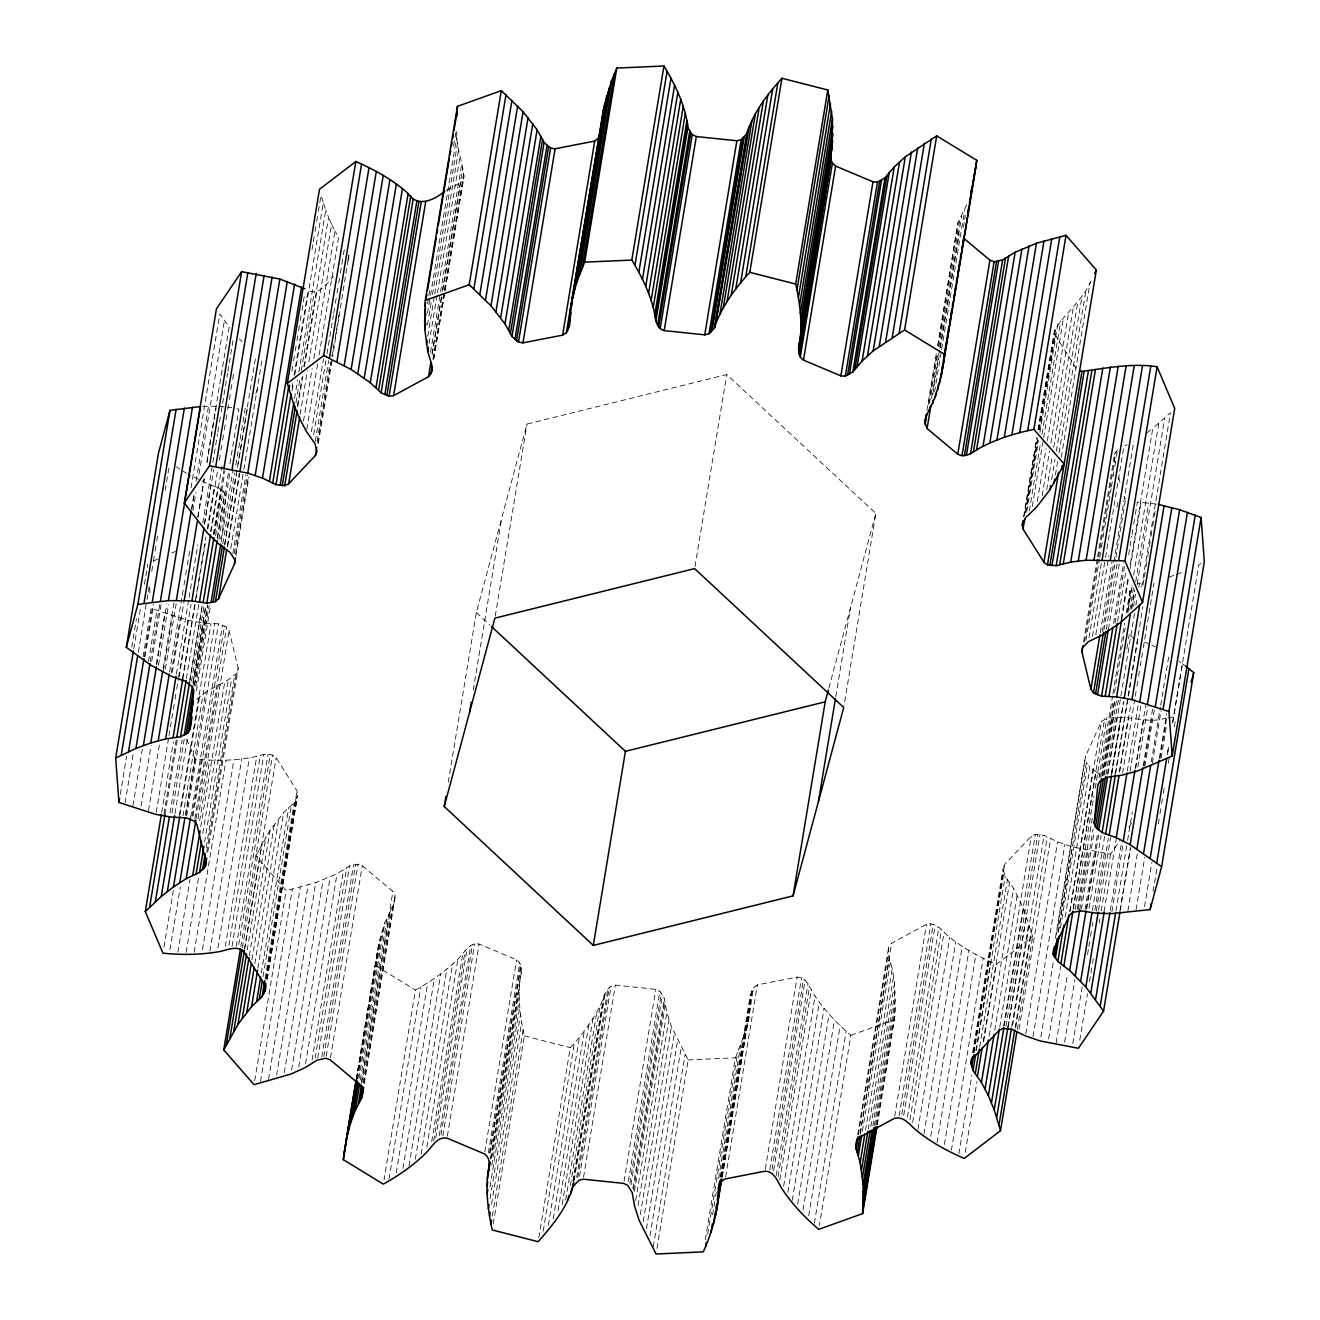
<?xml version="1.0" encoding="UTF-8"?>
<svg xmlns="http://www.w3.org/2000/svg" width="1320" height="1320" viewBox="0 0 1320 1320"><rect width="100%" height="100%" fill="white"/><g stroke="black" fill="none" stroke-linecap="round" stroke-linejoin="round"><path stroke-width="0.75" stroke-dasharray="5 3.75" d="M877.371 1124.657L895.207 1013.611L894.597 983.037L892.27 968.467L888.145 954.772L888.772 946.605L891.577 943.255L926.491 924.314C936.639 921.508 942.695 932.25 949.74 937.332C963.897 948.519 979.852 957.264 996.385 964.392L1032.669 936.589L1023.611 908.605L1013.578 888.376L1005.147 876.496L1003.101 868.477L1004.652 864.484L1031.332 836.203L1035.375 834.306L1044.07 835.329L1057.601 841.846L1072.335 846.895L1110.565 854.205L1119.707 840.708M445.137 290.317L463.881 177.111C463.039 161.997 455.796 147.295 456.786 131.62M1056.561 934.246L1085.518 756.195L1101.491 721.281C1119.145 710.622 1145.298 725.488 1165.791 718.047M493.284 1223.888L524.403 1035.886C520.558 1019.238 518.38 1002.061 519.486 984.951C519.635 976.734 525.014 965.745 516.598 959.822L479.143 944.064C468.963 942.133 464.161 953.271 457.941 959.029C445.434 971.454 430.798 981.502 415.437 990.049L383.971 1180.08M721.858 1176.879L747.285 1023.231C753.373 1011.351 744.612 992.739 757.399 984.852L797.115 977.114C807.526 977.278 810.051 989.257 815.083 996.138C824.951 1010.905 837.424 1023.759 850.872 1035.293L819.406 1225.323M1127.857 612.926L1129.969 590.914L1131.933 587.169L1127.907 611.424M356.697 1078.786L378.675 944.427L384.763 922.812L394.119 903.408L395.026 895.257L392.914 891.478L362.29 865.722L358.017 864.188L349.519 865.953L337.062 873.675L315.76 882.651L286.176 890.62L255.865 855.871L270.072 830.346L283.685 812.559L294.228 802.609L297.726 795.184L297.033 790.944L276.161 757.713C268.554 750.354 258.027 756.888 249.348 757.894C231.429 760.798 213.147 760.864 195.096 759.115L186.268 738.309M1117.462 450.318L1114.674 453.602L1114.03 457.76L1115.449 463.683M143.055 656.914L151.09 608.404L188.067 620.351L203.445 623.023L218.51 623.832L226.595 627.115L229.102 630.679L238.177 668.135L237.517 672.342C226.149 684.206 207.982 687.538 196.416 699.963M131.769 647.179L136.455 618.882M133.765 648.895L140.794 606.441M144.474 584.199L145.481 578.143M145.81 576.114L147.807 563.986M138.386 652.179L146.636 601.573M147.081 599.61L148.088 593.554M148.417 591.525L149.655 583.39M151.767 571.312L153.103 563.227M153.433 561.198L154.77 553.113M155.117 551.1L156.453 543.015M156.783 540.986L158.119 532.9M165.148 490.446L169.174 466.191M120.301 794.392L126.654 755.981M144.26 656.683L152.625 606.144M145.002 656.848L153.697 604.296M125.103 802.824L133.469 752.284M148.533 661.32L156.898 610.78M150.315 661.518L160.033 602.893M151.701 661.237L161.073 604.642M132.957 805.662L142.329 749.067M156.387 664.158L164.752 613.618M156.75 664.653L166.798 604.015M158.499 665.263L168.531 604.626M191.02 487.839L219.797 313.978L229.234 326.882L206.481 464.343M163.168 668.167L174.207 601.458M141.025 806.207L151.074 745.553M163.449 670.758L172.491 616.176M191.416 509.404L193.76 495.247M196.102 481.107L208.494 406.312L216.348 406.346M165.363 668.992L176.401 602.283M191.796 509.289L194.139 495.148M192.951 510.592L195.97 492.393M198.99 474.193L224.416 320.562M169.62 672.012L181.995 597.217M182.325 595.205L183.661 587.119M184.008 585.09L185.344 577.005M185.674 574.992L187.011 566.907M187.357 564.878L189.7 550.72M148.517 810.48L159.555 743.77M171.27 673.018L180.312 618.437M197.785 516.912L204.138 478.5M172.293 672.292L184.008 601.54M197.95 517.539L204.303 479.127M206.976 462.957L216.018 408.375M176.368 674.223L188.743 599.412M189.09 597.399L197.785 544.846M202.785 523.017L212.503 464.392M212.834 462.363L217.52 434.065M217.849 432.053L219.186 423.967M219.516 421.938L220.869 413.853M221.199 411.84L227.551 373.428M227.898 371.399L233.244 339.058M156.271 812.41L168.663 737.599M168.993 735.587L173.019 711.332M173.349 709.302L174.685 701.217M175.015 699.204L176.352 691.102M176.698 689.089L178.365 678.975M178.695 676.962L188.067 620.351M178.992 677.193L191.037 604.428M204.418 523.562L210.787 485.149L189.948 475.249M204.633 524.04L213.675 469.458M182.523 678.43L205.953 536.91M207.289 528.825L214.318 486.37L210.787 485.149M182.787 678.942L195.838 600.105M196.168 598.076L205.21 543.493M207.95 528.841L217.651 470.217M219.318 460.119L220.671 452.034M221.001 450.005L222.337 441.919M222.667 439.906L224.004 431.821M224.35 429.792L225.687 421.707M226.017 419.677L227.353 411.592M227.684 409.579L229.036 401.495M229.366 399.465L230.703 391.38M231.033 389.367L232.37 381.282M232.716 379.252L234.052 371.167M161.7 812.51L173.415 741.741M163.944 813.928L176.335 739.134M186.368 678.48L198.907 603.636M210.556 531.894L217.915 487.427L214.318 486.37M211.2 530.97L221.925 466.29M164.983 814.259L177.358 739.464M213.328 534.352L224.037 469.672M189.865 679.915L202.257 605.121M213.955 534.352L221.331 489.885L217.915 487.427M189.585 682.226L202.306 605.418M214.566 533.676L224.928 471.009M191.499 681.153L203.89 606.358M215.589 535.606L222.964 491.139L221.331 489.885M170.065 812.79L182.127 740.025M192.968 682.539L205.689 605.715M193.132 682.902L205.854 606.094M217.239 537.356L224.598 492.888L222.964 491.139M171.996 813.054L184.371 738.26M193.066 685.69L203.445 623.023M217.536 538.527L228.591 471.817M229.927 463.733L238.953 409.15L235.306 408.342M194.172 685.658L207.57 604.808M194.749 684.964L207.801 606.128M218.873 539.467L229.927 472.758M195.773 686.334L209.154 605.484M174.95 813.631L187.671 736.824M196.449 690.69L210.507 605.781M221.084 542.074L232.798 471.322M222.816 543.724L234.531 472.972M235.867 464.887L245.239 408.292L247.549 407.55L238.177 464.145M179.206 815.793L211.002 623.749M180.048 814.72L199.452 697.471M224.648 544.253L237.039 469.441M237.369 467.428L255.783 356.235M224.779 545.011L236.495 474.26M227.287 546.117L239.333 473.335M182.968 815.941L214.764 623.898M227.667 546.414L239.712 473.632M185.493 814.159L205.573 692.868M163.977 947.116L173.679 888.492M185.724 815.71L195.096 759.115M230.802 548.427L243.507 471.603M243.853 469.59L262.251 358.397M186.714 815.875L218.51 623.832M232.848 553.723L245.899 474.886M190.707 817.212L222.502 625.168M234.333 553.459L247.385 474.622M169.95 949.674L180.328 887.007M192.043 816.255L201.415 759.643M235.669 553.525L248.374 476.718M193 815.958L224.466 625.928M235.884 555.736L248.935 476.899M194.799 819.159L226.595 627.115M196.234 818.07L218.328 684.635M197.967 818.68L229.102 630.679M177.903 952.166L189.964 879.4M199.666 820.776L209.698 760.122M200.788 826.732L224.895 681.186M202.834 833.332L228.277 679.701M186.136 952.364L198.858 875.556M204.583 842.094L231.693 678.348M206.217 847.44L234.663 675.609M206.695 852.043L236.148 674.157M207.735 852.258L238.177 668.135M194.188 952.215L225.984 760.171M291.918 371.019L293.254 362.934M293.584 360.904L294.921 352.82M295.267 350.807L296.604 342.721M296.934 340.692L298.271 332.607M298.6 330.594L299.953 322.509M300.284 320.479L301.62 312.394M301.95 310.382L304.293 296.224M311.998 249.727L313.005 243.655M313.335 241.642L314.671 233.558M315.001 231.528L316.338 223.443M316.685 221.43L318.021 213.345M318.351 211.315L320.694 197.175M292.066 387.651L292.726 383.608M294.063 375.524L308.121 290.614C319.489 295.515 326.815 283.503 333.465 276.309M292.149 390.703L293.486 382.618M294.822 374.534L323.268 202.702L321.585 197.043M202.455 949.74L233.921 759.726M294.525 398.508L297.66 379.896M298.881 372.224L325.776 210.078L323.268 202.702M295.96 402.831L299.97 378.576M301.307 370.491L314.358 291.637M297.462 405.289L302.148 376.992M303.831 366.877L328.597 217.288L325.776 210.078M297.759 406.808L302.775 376.48M304.441 366.382L316.833 291.572M209.929 951.027L241.725 758.983M300.135 414.298L307.395 370.59M308.847 361.746L331.6 224.285L328.597 217.288M303.484 421.063L312.18 368.511M313.863 358.397L334.95 231.049L331.6 224.285M217.899 947.925L249.348 757.894M306.784 429.544L317.823 362.835M319.159 354.75L338.563 237.501L334.95 231.049M225.308 946.391L256.757 756.36M311.421 431.673L323.466 358.891M228.888 945.4L260.353 755.37M313.615 434.643L326.667 355.806M326.997 353.776L333.366 315.364M333.696 313.351L335.033 305.266M335.362 303.237L336.699 295.152M337.046 293.139L338.382 285.054M338.712 283.024L340.048 274.939M340.395 272.926L343.068 256.74M343.398 254.727L344.404 248.655M315.249 441.49L328.63 360.64M232.056 946.291L263.851 754.231M317.13 441.26L330.182 362.423M317.707 443.19L331.749 358.281M331.832 356.416L333.102 350.196M333.168 348.332L334.768 340.082M335.099 338.068L336.105 331.996M336.435 329.983L337.788 321.899M338.118 319.869L339.454 311.784M348.15 259.231L348.826 255.189L332.689 356.532M318.301 443.454L332.359 358.545M236.23 946.407L268.026 754.363M238.755 944.559L270.221 754.529M240.817 946.836L272.53 755.057M242.401 947.529L258.472 850.493M244.365 949.756L276.161 757.713M244.695 948.668L262.102 843.546M247.22 949.987L265.963 836.781M249.315 955.68L270.072 830.346M251.955 959.591L274.378 824.142M254.809 963.732L278.899 818.185M257.911 968.203L283.685 812.559M261.31 973.071L288.766 807.312M263.01 976.717L291.456 804.886M265.122 978.483L294.228 802.609M265.914 978.945L297.033 790.944M266.392 979.093L296.175 799.178M266.97 979.242L297.082 797.313M267.267 979.143L297.726 795.184M254.727 1080.651L286.176 890.62M260.518 1081.327L292.314 889.284M268.521 1079.364L300.316 887.32M276.639 1075.157L308.104 885.126M284.311 1072.665L315.76 882.651M291.621 1069.959L323.087 879.945M298.749 1066.972L330.198 876.942M427.515 303.683L428.521 297.611M428.852 295.597L430.188 287.496M453.618 145.992L455.961 131.851M427.498 313.335L430.171 297.165M430.518 295.152L456.951 135.448M427.465 324.852L431.145 302.61M432.481 294.525L457.594 142.906M305.596 1063.705L337.062 873.675M427.746 336.253L434.428 295.812M434.775 293.799L458.535 150.265M429.082 343.398L437.118 294.871M437.448 292.858L459.871 157.41M312.064 1060.092L343.53 870.061M430.534 352.407L440.236 293.783M440.566 291.769L461.654 164.406M315.134 1058.079L346.582 868.048M431.986 353.793L442.035 293.139M442.365 291.126L462.776 167.805M432.185 354.469L441.556 297.858M442.893 289.773L460.63 182.638L463.881 177.111M432.927 359.188L443.965 292.479M444.295 290.45L464.046 171.188M317.74 1057.996L349.519 865.953M433.57 359.238L444.592 292.363M444.939 290.515L464.013 175.114M433.752 359.057L444.807 292.347M321.75 1056.924L353.546 864.88M323.846 1056.445L355.641 864.402M326.221 1056.231L358.017 864.188M330.495 1057.765L362.29 865.722M356.317 1078.984L377.256 951.951M356.251 1079.875L378.675 944.427M356.977 1078.506L380.407 937.002M357.654 1079.364L382.421 929.758M358.99 1078.457L384.763 922.812M360.36 1079.743L387.469 915.997M361.449 1081.509L392.914 891.478M361.713 1083.39L390.505 909.546M363.115 1082.301L392.221 906.428M363.891 1083.258L395.026 895.257M364.287 1083.539L395.076 897.567M448.239 782.265L476.355 612.463L527.01 424.066L726.759 374.55L875.853 513.431L844.058 705.474M389.02 1179.041L420.816 986.98M473.236 690.096L501.683 518.265M396.248 1172.803L427.713 982.789M402.93 1168.431L434.395 978.4M495.231 616.11L527.01 424.066M409.002 1165.857L440.781 973.814M415.354 1159.092L446.82 969.061M421.096 1154.142L452.562 964.128M426.822 1147.03L457.941 959.029M431.722 1141.668L462.841 953.667M433.686 1140.926L465.151 950.895M435.765 1138.022L467.214 947.991M439.197 1135.843L470.662 945.829M440.979 1134.787L472.444 944.757M442.86 1135.909L474.656 943.866M447.348 1136.107L479.143 944.064M484.819 1151.865L516.598 959.822M488.334 1152.888L519.799 962.857M489.505 1153.053L520.624 965.052M490.198 1152.97L520.987 966.982M490.495 1158.96L521.631 970.959M490.71 1158.811L519.486 984.951M491.733 1157.937L519.172 992.178M491.848 1165.345L519.288 999.57M489.934 1186.977L519.717 1007.061M490.083 1198.593L520.542 1014.634M491.552 1204.236L521.664 1022.291M492.31 1216.066L523.099 1030.095M538.808 1237.665L570.273 1047.634C581.971 1034.995 592.515 1021.102 600.171 1005.625C604.131 998.316 605.038 986.189 615.334 985.116L655.826 989.323L659.851 991.303L664.307 998.481L666.847 1012.539L671.418 1026.597L688.182 1059.927L656.733 1249.957M543.196 1231.214L574.315 1043.212M548.361 1225.109L579.48 1037.107M553.195 1218.97L584.331 1030.969M558.063 1210.753L588.852 1024.765M562.205 1204.434L592.993 1018.462M565.686 1200.078L596.821 1012.06M570.389 1185.541L600.171 1005.625M572.979 1181.004L603.091 999.058M573.474 1181.73L604.263 995.742M574.167 1180.393L605.303 992.393M576.724 1177.226L607.843 989.224M577.747 1177.753L609.196 987.739M579.562 1176.252L611.028 986.238M583.539 1177.159L615.334 985.116M694.98 566.593L726.759 374.55M624.046 1181.367L655.826 989.323M628.386 1181.334L659.851 991.303M629.871 1183.166L661.32 993.151M630.943 1184.98L662.409 994.95M632.841 1188.511L664.307 998.481M633.517 1190.013L664.653 1002.012M634.409 1191.498L665.197 1005.51M635.712 1200.54L666.847 1012.539M638.105 1205.523L668.893 1019.551M640.283 1214.614L671.418 1026.597M643.219 1221.643L674.338 1033.642M646.47 1228.705L677.606 1040.705M650.034 1235.718L681.153 1047.717M653.251 1246.724L685.047 1054.68M705.292 1239.744L735.421 1057.799L743.16 1037.817L747.285 1023.231M707.635 1234.299L737.764 1052.37M712.569 1214.862L715.242 1198.692M715.572 1196.662L716.248 1192.62M718.591 1178.463L740.668 1045.044M720.077 1177.291L750.354 994.669M720.902 1176.928L751.69 990.957M721.331 1177.126L752.466 989.125M722.089 1176.631L749.875 1008.843M722.271 1177.176L753.736 987.162M725.62 1176.912L757.399 984.852M835.791 696.581L850.525 607.629M765.319 1169.157L797.115 977.114M769.758 1169.85L801.537 977.806M772.101 1169.173L803.566 979.143M773.619 1170.576L805.084 980.562M776.259 1175.46L808.054 983.416M778.09 1176.681L809.556 986.65M779.807 1179.915L811.272 989.884M783.635 1186.168L815.083 996.138M787.891 1192.274L819.357 1002.259M792.247 1200.325L824.043 1008.282M926.904 410.454L936.293 353.71M937.612 345.774L958.023 222.453L966.702 204.814M928.405 404.481L936.771 353.941M938.107 345.856L958.023 222.453M929.445 403.474L937.48 354.948M938.817 346.863L959.904 219.516M797.659 1204.186L829.125 1014.156M931.507 398.326L939.543 349.816M939.873 347.787L961.62 216.398M932.778 394.152L939.13 355.74M940.467 347.655L959.211 234.448L957.181 230.637M934.609 391.825L941.308 351.4M941.639 349.371L964.739 209.88M963.352 227.386L964.359 221.314M964.689 219.301L965.365 215.259M803.022 1209.995L834.487 1019.98M808.698 1215.654L840.163 1025.623M814.357 1223.211L846.136 1031.151M857.736 1134.804L888.772 946.605M858.363 1134.688L888.145 954.772M860.128 1133.286L891.577 943.255M860.31 1133.946L889.432 958.072M862.372 1131.273L890.489 961.471M865.507 1130.184L892.27 968.467M868.23 1129.309L893.656 975.678M870.837 1126.57L894.597 983.037M872.817 1125.943L895.24 990.511M874.434 1125.432L895.521 998.068M875.721 1125.085L895.471 1005.807M876.793 1124.805L895.207 1013.611M894.696 1116.357L926.491 924.314M899.134 1115.779L930.93 923.736M901.807 1114.426L933.256 924.396M903.738 1115.301L935.187 925.27M907.434 1117.198L938.899 927.168M909.975 1119.888L941.441 929.857M912.615 1122.462L944.064 932.432M917.961 1129.375L949.74 937.332M1023.611 516.731L1036.662 437.893M1037.998 429.808L1054.399 330.742C1064.993 312.675 1084.066 299.475 1091.888 278.866M1023.99 516.582L1037.042 437.745M1038.395 429.66L1055.126 328.581M1025.227 512.754L1037.602 437.959M1038.939 429.874L1056.016 326.783M1025.722 512.837L1037.767 440.071M1039.45 429.957L1055.175 334.95L1054.399 330.742M1026.828 511.335L1038.543 440.583M1039.88 432.498L1057.964 323.334M923.983 1133.962L955.779 941.919M1029.303 511.021L1040.671 442.299M1042.024 434.214L1060.752 321.007M1032.256 506.566L1043.311 439.857M1043.641 437.827L1063.375 318.565M930.749 1136.322L962.214 946.291M1037.339 501.319L1046.034 448.767M1047.37 440.682L1068.457 313.318M1042.157 495.759L1049.515 451.291M1050.868 443.207L1073.275 307.758M937.101 1142.526L968.897 950.482M1046.678 489.803L1052.37 455.433M1053.707 447.348L1077.813 301.801M1051.66 479.556L1055.01 459.343M1056.347 451.258L1082.12 295.597M944.427 1144.522L975.893 954.508M1055.389 475.068L1057.732 460.911M1059.069 452.826L1086.178 289.08M1061.33 457.132L1090.039 282.332M951.374 1150.314L983.169 958.27M972.642 1052.436L1003.101 868.477M973.203 1052.634L1003.316 870.689M973.516 1052.486L1004.652 864.484M974.094 1052.584L1003.876 872.668M958.832 1153.878L971.883 1075.041M975.893 1050.786L990.627 961.834M976.371 1050.357L1005.147 876.496M979.671 1047.09L1007.457 879.318M983.153 1041.909L1009.602 882.205M965.266 1152.393L976.981 1081.641M983.664 1041.216L996.385 964.392M989.142 1035.952L1013.578 888.376M994.768 1030.326L1017.192 894.894M999.784 1026.993L1031.332 836.203M1003.579 1026.349L1035.375 834.306M1004.207 1025.854L1023.611 908.605M1005.972 1026.333L1037.767 834.289M1007.952 1027.043L1026.349 915.849M1008.133 1026.63L1039.929 834.587M1011.78 1026.316L1028.857 923.224M1012.605 1025.359L1044.07 835.329M1015.096 1027.834L1031.168 930.798M1015.789 1027.191L1047.238 837.16M1017.274 1029.583L1032.669 936.589M1019.139 1028.874L1050.588 838.843M1083.572 641.718L1097.266 558.723M1097.63 556.809L1114.674 453.602M1084.528 641.751L1098.256 558.855M1098.586 556.842L1115.994 451.72M1085.997 640.332L1099.378 559.482M1099.725 557.452L1101.061 549.367M1101.391 547.355L1102.728 539.269M1103.074 537.24L1104.411 529.155M1104.741 527.142L1111.093 488.73M1111.44 486.701L1112.776 478.615M1113.106 476.603L1114.443 468.517M1114.773 466.488L1116.126 458.403M1116.456 456.373L1117.116 452.331M1089.033 637.626L1101.424 562.832M1025.805 1033.89L1057.601 841.846M1092.465 636.273L1105.17 559.465M1105.516 557.436L1123.914 446.259L1127.247 444.691M1095.798 634.722L1108.849 555.885M1116.885 507.358L1117.891 501.303M1033.032 1036.563L1064.827 844.519M1100.27 632.726L1111.984 561.973M1102.365 631.257L1133.83 441.227M1103.866 630.184L1115.582 559.416M1115.911 557.403L1125.284 500.791M1106.243 629.376L1117.281 562.666M1055.406 938.124L1085.518 756.195M1040.87 1036.909L1053.261 962.115M1058.277 931.804L1072.335 846.895M1058.227 932.316L1086.343 762.498L1085.337 760.403M1108.437 629.392L1119.476 562.683M1060.405 927.943L1087.515 764.197L1086.343 762.498M1065.19 917.086L1089.957 767.497L1087.515 764.197M1113.601 623.403L1123.633 562.765M1115.086 623.089L1124.458 566.478M1048.608 1038.955L1060.653 966.191M1069.695 911.608L1093.009 769.477L1089.957 767.497M1117.628 621.308L1125.647 572.797M1128.666 554.598L1131.686 536.415M1132.015 534.385L1133.352 526.301M1133.682 524.271L1135.018 516.186M1135.365 514.173L1137.361 502.045L1156.386 504.058M1070.041 911.311L1101.491 721.281M1073.209 908.374L1104.659 718.344M1121.291 618.453L1128.32 575.998M1130.332 563.871L1152.756 428.422L1170.477 412.764L1141.024 590.65M1073.259 909.183L1096.013 771.705L1093.009 769.477M1121.719 619.427L1128.748 576.972M1130.085 568.887L1141.14 502.178M1075.107 909.628L1093.851 796.422M1095.188 788.337L1096.194 782.281M1096.524 780.252L1106.902 717.585M1077.219 909.348L1092.284 818.384M1098.982 777.942L1112.562 696.036M1112.892 694.023L1124.607 623.271M1126.29 613.156L1129.969 590.914M1056.149 1042.751L1067.534 974.011M1078.242 909.332L1087.944 850.707M1127.643 611.49L1131.999 585.206M1133.666 575.091L1158.762 423.489M1100.467 777.199L1113.189 700.375M1114.525 692.29L1125.234 627.594M1079.727 909.859L1093.109 828.993M1101.903 776.506L1114.624 699.683M1102.398 775.846L1115.103 699.022M1129.837 610.071L1133.517 587.845M1081.377 908.82L1094.099 831.996M1103.454 775.401L1113.172 716.777M1131.355 607.992L1134.375 589.792M1135.711 581.707L1148.763 502.87M1104.279 774.873L1116.572 699.715M1131.735 609.097L1134.738 590.898M1133.534 606.26L1135.53 594.132M1137.213 584.017L1164.652 418.258M1106.094 774.23L1118.469 699.435M1126.834 648.895L1128.188 640.81M1128.517 638.781L1129.178 634.738M1085.024 909.628L1097.745 832.804M1107.447 774.18L1116.819 717.585M1108.107 773.52L1134.507 613.47M1135.843 605.385L1136.85 599.313M1138.863 587.185L1139.523 583.143L1143.202 582.879M1086.327 908.968L1098.702 834.174M1064.58 1042.222L1074.942 979.555M1086.657 908.803L1096.029 852.208M1089.066 908.243L1101.111 835.461M1111.143 774.823L1120.515 718.212M1111.737 772.893L1123.452 702.141M1143.005 584.909L1143.995 578.853M1144.341 576.823L1145.678 568.738M1146.007 566.726L1147.344 558.64M1147.69 556.611L1149.027 548.526M1149.357 546.513L1150.693 538.428M1151.024 536.398L1152.36 528.313M1152.707 526.284L1154.043 518.199M1154.373 516.186L1155.709 508.101M1111.786 773.949L1123.848 701.167M1092.366 910.437L1104.757 835.642M1115.12 774.477L1127.841 697.653M1128.171 695.64L1142.905 606.688M1115.714 772.976L1128.105 698.181M1128.435 696.152L1137.807 639.557L1141.354 640.728M1072.78 1043.509L1082.152 986.898M1087.515 954.558L1088.522 948.486M1088.851 946.473L1090.188 938.388M1090.518 936.358L1091.871 928.274M1092.201 926.26L1092.861 922.218M1094.874 910.074L1104.246 853.479M1096.309 911.13L1108.354 838.348M1119.393 771.639L1128.105 719.07M1119.607 772.117L1130.993 703.395M1098.553 910.14L1110.599 837.375M1122.561 773.074L1134.952 698.28M1135.282 696.267L1136.619 688.182M1136.949 686.153L1138.285 678.067M1138.632 676.054L1139.968 667.953M1140.299 665.94L1141.305 659.868M1141.635 657.855L1142.972 649.77M1143.318 647.74L1153.02 589.116M1153.35 587.103L1154.026 583.06M1079.776 1040.193L1087.482 993.696M1089.478 981.568L1092.168 965.399M1092.498 963.369L1093.834 955.284M1099.197 922.944L1099.857 918.901M1101.193 910.816L1110.565 854.205M1104.064 911.592L1116.208 839.421M1127.313 770.962L1138.351 704.253M1130.035 771.309L1141.074 704.599M1110.301 910.486L1121.356 843.777M1135.299 768.207L1145.678 705.54M1111.918 911.625L1123.303 842.903M1135.678 768.108L1143.714 719.582M1137.823 767.068L1147.872 706.431M1115.928 910.998L1127.296 842.275M1127.643 840.246L1132.329 811.948M1143.186 765.88L1152.888 707.256M1119.871 911.377L1130.25 848.71M1143.961 765.831L1151.667 719.334M1120.301 910.057L1130.679 847.391M1144.918 766.491L1154.291 709.88M1151.32 761.821L1160.346 707.239M1160.693 705.21L1169.058 654.67M1127.907 910.767L1137.609 852.143M1152.343 763.191L1160.989 710.985M1159.356 758.109L1166.715 713.641M1159.999 758.34L1166.698 717.898M1136.025 909.859L1144.737 857.307M1161.138 758.257L1166.814 723.888M1167.309 754.71L1168.645 746.625L1167.342 754.809M1172.671 722.37L1182.373 663.745L1179.057 661.403M1172.688 722.469L1198.791 564.779L1201.546 563.36M1144.572 906.642L1151.931 862.174M1158.284 823.762L1159.636 815.678M1159.966 813.648L1161.303 805.563M1161.633 803.55L1162.969 795.465M1163.316 793.435L1164.652 785.351M1168.332 763.108L1169.339 757.053M1174.354 726.726L1175.361 720.654M1153.102 891.412L1157.128 867.157M828.877 688.083L875.853 513.431M348.067 260.089L349.09 257.466M255.75 393.608L259.116 386.265M220.192 538.758L222.222 535.029L225.868 496.963L224.598 492.888M1128.847 827.194L1132.279 822.129M1146.552 433.059L1152.756 428.422M446.655 190.212L460.63 182.638M153.334 561.148L160.66 557.617M1136.998 584.281L1139.523 583.143M1176.714 574.431L1182.241 572.236M171.781 552.915L175.494 551.446M850.872 1035.293L894.762 1019.535M1169.289 577.038L1174.849 575.091M1167.82 717.816L1176.021 716.611M688.182 1059.927L735.421 1057.799M202.537 406.494L208.494 406.312M220.192 406.576L224.037 406.791M227.832 407.22L231.627 407.665M524.403 1035.886L570.273 1047.634M1144.885 642.163L1148.4 643.599M1151.898 645.265L1155.38 646.915M183.15 471.207L186.549 473.236M375.424 965.58L415.437 990.049M176.451 466.834L179.8 469.029M1130.861 636.058L1134.21 638.5M1182.373 663.745L1185.64 666.237M1096.013 771.705L1101.804 776.44M476.355 612.463L489.901 625.086M239.398 338.827L242.088 341.583M1123.897 496.435L1125.613 498.779M1055.175 334.95L1076.047 368.181M1118.766 477.493L1120.185 483.417M149.606 588.208L150.2 596.293"/><path stroke-width="1.5" d="M573.837 1182.407C569.118 1205.44 553.294 1224.481 538.147 1241.707L492.278 1229.959C488.433 1213.294 486.255 1196.134 487.361 1179.024C487.492 1170.807 492.888 1159.818 484.473 1153.895L447.018 1138.137C436.837 1136.19 432.019 1147.327 425.815 1153.086C413.308 1165.51 398.673 1175.575 383.311 1184.122L343.299 1159.653L346.549 1138.5L350.295 1123.832L355.344 1110.07L361.993 1097.481L362.901 1089.33L360.789 1085.551L330.165 1059.795L325.891 1058.244L317.394 1060.009L304.936 1067.748L290.945 1074.018L254.05 1084.693L223.74 1049.928L237.946 1024.419L251.559 1006.615L262.102 996.682L265.601 989.257L264.908 985.017L244.035 951.769C236.428 944.427 225.901 950.961 217.222 951.967C199.303 954.871 181.021 954.938 162.97 953.189L145.299 911.559L161.238 896.511L173.448 886.941L186.186 878.707L199.567 872.421L205.392 866.415L206.052 862.191L196.977 824.736L194.469 821.172L186.384 817.905L171.319 817.096L155.941 814.423L118.948 802.477L115.681 758.059L135.927 748.44L150.777 742.978L165.66 738.903L180.543 736.808L188.067 732.831L190.096 729.102L193.743 691.02L192.472 686.944L185.79 681.499L171.617 676.335L151.024 665.28L126.307 647.328L137.857 604.411L168.415 600.616L191.911 600.864L206.827 603.223L215.424 601.606L218.575 598.669L234.547 563.821L234.663 559.597L230.125 552.469L218.212 543.51L207.273 532.884L184.305 502.936L209.517 465.745L247.731 473.121L262.482 478.104L275.995 484.688L284.707 485.644L288.667 483.796L315.43 455.466L316.965 451.539L314.902 443.52L306.438 431.574L299.475 418.341L293.65 404.151L287.347 383.361L323.697 355.558L351.12 369.451L370.31 382.685L381.117 392.766L389.07 396.264L393.591 395.637L428.505 376.695L431.228 373.395L431.92 365.244L427.746 351.483L424.826 329.505L425.304 300.415L457.446 106.343L501.319 90.651L523.083 111.738L537.108 129.805L544.087 142.461L550.605 148.071L555.093 148.78L594.726 141.075L599.676 136.818M573.177 1186.449L578.903 1180.294L583.209 1179.189L623.7 1183.397L627.726 1185.376L632.181 1192.554L634.706 1206.612L639.276 1220.67L656.057 1254L703.279 1251.871C710.242 1236.295 715.506 1219.861 717.75 1202.916C719.103 1194.864 715.819 1183.034 725.274 1178.925L764.989 1171.186C775.401 1171.351 777.926 1183.33 782.958 1190.211C792.825 1204.978 805.299 1217.832 818.746 1229.366L862.636 1213.608L863.115 1184.568L860.145 1162.524L856.02 1148.829L856.647 1140.678L859.452 1137.328L894.366 1118.386C904.514 1115.582 910.569 1126.323 917.614 1131.389C931.772 1142.592 947.727 1151.337 964.26 1158.465L1000.527 1130.646L1016.928 1031.597M456.835 116.16L457.446 106.343M1000.527 1130.646L994.224 1109.922L988.399 1095.716L981.453 1082.433L973.022 1070.57L970.976 1062.551L972.526 1058.557L999.207 1030.26L1003.249 1028.379L1011.945 1029.402L1025.475 1035.919L1040.209 1040.952L1078.44 1048.278L1103.57 1011.136L1085.832 986.964L1069.678 970.497L1057.832 961.554L1053.211 954.476L1053.393 950.251L1069.365 915.354L1072.533 912.417L1081.047 910.849L1095.979 913.143L1111.589 913.654L1150.099 909.612L1161.633 866.695L1193.758 672.622L1185.64 666.237M972.163 187.027L976.784 160.314L936.689 135.877L904.563 329.95L873.197 350.873L862.125 360.987L852.852 371.959L845.345 376.134L840.873 375.87L803.467 360.129C794.986 354.238 800.365 343.283 800.58 335.065C801.735 317.938 799.507 300.745 795.679 284.064L827.805 90.007L781.935 78.259C767.233 94.429 753.472 112.448 746.823 133.551L714.697 327.608L709.054 333.729L704.748 334.834L664.191 330.611C654.324 327.558 655.743 315.414 653.218 307.477C648.681 290.647 640.86 274.906 631.818 260.073L663.943 66L616.786 68.079L611.523 80.834L603.388 109.873L566.346 332.805L562.601 335.148L522.967 342.837L518.48 342.127L511.962 336.534L504.983 323.878L490.957 305.795L469.194 284.724L501.319 90.651M799.161 345.625L831.946 148.104L832.474 118.833L827.805 90.007M616.786 68.079L584.661 262.152L576.84 282.183L572.731 296.703L570.207 311.108L569.663 325.264L566.346 332.805M601.706 124.195L603.388 109.873M1161.633 866.695L1130.134 844.717L1116.274 837.672L1102.084 832.573L1095.484 827.079L1094.197 823.004L1097.844 784.987L1099.807 781.242L1107.397 777.216L1122.231 775.104L1137.164 771.111L1172.193 756.013L1204.318 561.94L1201.118 517.49L1179.634 509.751L1158.316 504.438M1172.193 756.013L1168.992 711.546L1131.999 699.666L1116.638 696.927L1101.556 696.184L1093.488 692.851L1090.897 689.32L1081.905 651.832L1082.549 647.674L1088.373 641.668L1101.688 635.299L1120.63 622.495L1142.575 602.448L1124.97 560.851L1086.096 560.224L1070.718 562.122L1056.165 565.702L1047.469 564.943L1043.922 562.254L1023.049 529.006L1022.274 524.815L1025.838 517.407L1036.332 507.391L1049.994 489.67L1064.2 464.095L1033.873 429.396C1016.334 432.943 999.009 438.207 983.004 446.341C975.133 449.823 967.048 459.162 957.792 454.228L927.085 428.521L924.924 422.433L925.897 416.526L935.236 397.188L941.325 375.573L976.074 166.221M942.81 368.016L944.641 354.37L904.563 329.95M126.307 647.328L158.45 453.255L169.983 410.355L200.541 406.56L168.415 600.616M137.857 604.411L169.983 410.355M115.681 758.059L133.419 650.909M143.995 603.322L176.121 409.249M121.209 755.221L137.61 656.155M118.948 802.477L119.625 798.435M152.245 602.135L184.387 408.061M128.535 751.69L143.929 658.696M135.927 748.44L149.985 663.531M160.38 601.227L192.505 407.171M143.368 745.519L156.42 666.683M184.305 502.936L216.43 308.863L241.642 271.673L279.856 279.064L304.887 288.766M150.777 742.978L162.492 672.21M176.368 600.369L191.087 511.417M158.235 740.751L169.273 674.041M184.222 600.418L197.274 521.582M209.517 465.745L241.642 271.673M165.66 738.903L176.038 676.236M191.911 600.864L203.956 528.082M215.754 466.521L247.879 272.448M173.085 737.566L182.787 678.942M145.299 911.559L161.37 814.522M176.814 737.071L186.186 680.46M199.501 601.722L210.54 535.012M149.589 907.252L164.983 814.259M224.053 467.758L256.179 273.685M180.543 736.808L189.585 682.226M203.181 602.415L213.889 537.718M155.347 901.741L169.405 816.832M184.272 735.091L192.307 686.582M206.827 603.223L217.206 540.557M186.153 734.184L193.512 689.716M188.067 732.831L193.429 700.491M161.238 896.511L174.619 815.661M232.056 469.293L264.182 275.236M190.096 729.102L192.109 716.974M211.051 602.712L220.753 544.087M213.114 602.349L222.486 545.754M167.326 891.528L179.718 816.733M215.424 601.606L224.45 547.024M218.575 598.669L226.611 550.159M239.992 471.075L272.118 277.018M173.448 886.941L184.833 818.218M179.767 882.651L190.476 817.971M247.731 473.121L279.856 279.064M234.547 563.821L235.554 557.766M186.186 878.707L195.904 820.083M255.172 475.481L287.298 281.408M192.753 875.243L200.129 830.775M196.152 873.757L201.498 841.417M262.482 478.104L294.608 284.048M199.567 872.421L203.923 846.136M202.537 869.682L205.227 853.512M204.023 868.214L205.689 858.115M205.392 866.415L206.712 858.149M269.412 481.156L301.537 287.084M287.347 383.361L319.489 189.288L355.822 161.502C374.566 169.752 392.849 179.718 408.127 193.512C417.417 207.982 434.231 200.079 444.922 191.152M272.762 482.839L288.816 385.803M288.899 389.218L289.575 385.176M275.995 484.688L291.06 393.723M280.137 485.43L293.865 402.55M282.233 485.71L295.284 406.873M284.707 485.644L297.082 410.85M288.667 483.796L299.706 417.087M323.697 355.558L355.822 161.502M329.455 358.116L361.581 164.06M315.43 455.466L316.767 447.381M336.897 361.746L369.022 167.673M223.74 1049.928L240.471 948.849M226.347 1044.565L242.071 949.558M229.977 1037.619L244.365 950.697M233.838 1030.854L246.543 954.03M344.173 365.508L376.299 171.451M237.946 1024.419L248.985 957.709M242.253 1018.215L251.295 963.633M351.12 369.451L383.262 175.395M246.774 1012.258L254.149 967.774M251.559 1006.615L257.582 970.233M357.802 373.642L389.945 179.569M256.625 1001.385L260.65 977.114M259.314 998.959L262.334 980.76M364.237 378.015L396.363 183.958M262.102 996.682L264.775 980.512M264.049 993.234L265.716 983.136M264.957 991.37L265.963 985.314M370.31 382.685L402.451 188.628M376.002 387.585L408.127 193.512M378.642 390.093L410.767 196.036M381.117 392.766L413.242 198.693M384.813 394.663L416.955 200.59M386.826 395.554L418.951 201.498M389.07 396.264L421.212 202.191M393.591 395.637L425.716 201.581M424.875 306.339L425.535 302.296M426.212 298.254L426.888 294.212M427.548 290.169L436.26 237.6M436.92 233.558L437.596 229.515M438.257 225.472L449.311 158.763M449.971 154.72L450.648 150.678M451.308 146.636L451.984 142.593M452.644 138.55L453.321 134.508M453.997 130.465L457.001 112.266M424.545 314.127L425.552 308.072M424.495 321.865L425.832 313.78M424.826 329.505L425.832 323.45M426.409 344.338L427.069 340.296M427.746 351.483L428.406 347.44M428.505 376.695L430.848 362.554M431.228 373.395L432.217 367.323M431.755 371.184L432.415 367.141M473.88 288.783L506.005 94.71M479.837 294.376L511.962 100.303M343.926 1153.779L355.987 1080.997M346.549 1138.5L356.251 1079.875M485.512 300.019L517.654 105.963M343.299 1159.653L356.35 1080.799M348.265 1131.058L356.647 1080.519M350.295 1123.832L357.308 1081.377M352.638 1116.868L358.33 1082.499M355.344 1110.07L359.7 1083.786M358.38 1103.602L361.383 1085.419M490.957 305.795L523.083 111.738M360.096 1100.484L362.439 1086.343M361.993 1097.481L363.66 1087.366M495.957 311.718L528.082 117.645M500.643 317.74L532.785 123.684M504.983 323.878L537.108 129.805M508.794 330.132L540.919 136.059M510.46 333.284L542.586 139.21M511.962 336.534L544.087 142.461M514.915 339.438L547.041 145.381M516.499 340.873L548.625 146.8M518.48 342.127L550.605 148.071M444.23 806.52L494.885 618.139L694.634 568.623L843.727 707.504L793.056 895.884L593.307 945.4L444.23 806.52L445.896 796.422M522.967 342.837L555.093 148.78M469.557 712.321L471.223 702.223M562.601 335.148L594.726 141.075M570.207 311.108L604.857 102.63M567.534 330.875L570.916 310.167M571.56 306.62L572.253 302.082M572.896 298.534L583.968 231.33M584.644 227.287L585.304 223.245M585.981 219.202L586.641 215.16M587.317 211.118L587.977 207.075M588.621 203.527L589.331 198.99M589.957 195.442L590.667 190.905M591.31 187.357L592.004 182.82M592.647 179.273L593.34 174.718M593.983 171.188L594.677 166.633M595.32 163.102L596.013 158.548M596.656 155.001L597.349 150.463M597.993 146.916L598.702 142.379M599.362 138.336L601.375 126.208M574.612 289.443L606.738 95.37M568.326 328.993L570.999 312.807M576.84 282.183L608.965 88.126M579.397 274.906L611.523 80.834M582.236 267.63L614.378 73.557M634.953 265.32L667.078 71.247L663.943 66M488.119 1171.912L489.786 1161.798M487.361 1179.024L490.034 1162.854M487.047 1186.251L487.723 1182.208M638.847 272.283L670.972 78.226L667.078 71.247M487.162 1193.643L487.839 1189.601M488.416 1208.707L489.077 1204.665M642.461 279.312L674.586 85.239L670.972 78.226M489.538 1216.363L490.215 1212.321M645.744 286.308L677.869 92.251L674.586 85.239M490.974 1224.151L491.651 1220.109M648.598 293.337L680.74 99.264L677.869 92.251M651.123 300.399L683.248 106.326L680.74 99.264M653.218 307.477L685.344 113.404L683.248 106.326M654.803 314.49L686.928 120.417L685.344 113.404M655.413 318.004L687.538 123.948L686.928 120.417M655.776 321.469L687.902 127.396L687.538 123.948M657.657 325.066L689.783 130.993L687.902 127.396M658.68 326.849L690.805 132.792L689.783 130.993M660.148 328.697L692.274 134.624L690.805 132.792M664.191 330.611L696.316 136.537L692.274 134.624M593.307 945.4L625.433 751.327L491.419 626.488M704.748 334.834L736.873 140.778L741.18 139.656L746.823 133.551M709.054 333.729L741.18 139.656M710.869 332.277L742.995 138.22M568.045 1199.698L568.722 1195.656M712.173 330.709L744.298 136.636M570.966 1193.131L571.642 1189.089M572.137 1189.815L573.144 1183.743M714.697 327.608L747.862 130.185M715.737 324.258L749.1 126.885M716.974 320.941L719.879 314.391L752.02 120.318M719.879 314.391L723.261 307.89L755.386 113.817M723.261 307.89L727.089 301.504L759.214 107.431M727.089 301.504L731.231 295.185L763.356 101.128M731.231 295.185L735.751 288.981L767.877 94.908M735.751 288.981L740.586 282.859L772.728 88.787M740.586 282.859L745.75 276.804L777.876 82.731M745.75 276.804L749.809 272.316L781.935 78.259M796.95 289.921L829.092 95.865M798.402 297.66L830.528 103.603M799.54 305.316L831.666 111.26M800.349 312.906L832.474 118.833M800.794 320.38L832.92 126.307M800.91 327.772L833.035 133.716M800.58 335.065L832.706 140.993M798.369 349.041L831.946 148.104M799.029 352.951L831.154 158.895L830.511 154.984M799.425 354.964L831.154 158.895M800.283 357.093L832.409 163.02L831.551 160.908M803.467 360.129L835.609 166.072L832.409 163.02M840.873 375.87L872.999 181.813L835.609 166.072M845.345 376.134L877.486 182.061L884.977 177.886L894.25 166.93L905.322 156.799L936.689 135.877M847.555 375.243L879.681 181.17M849.403 374.187L881.529 180.114M705.622 1246.443L706.299 1242.4M852.852 371.959L884.977 177.886M711.034 1231.873L712.371 1223.789M718.228 1188.743L719.235 1182.687M718.361 1192.274L720.373 1180.146M713.279 1224.58L715.275 1212.436M715.952 1208.394L716.628 1204.351M717.288 1200.309L717.964 1196.266M718.294 1195.804L720.637 1180.097M854.914 369.121L887.04 175.048M715.159 1217.304L721.182 1180.921M716.611 1210.126L721.76 1178.661M857.159 366.333L889.284 172.26M862.125 360.987L894.25 166.93M867.454 355.822L899.58 161.749M873.197 350.873L905.322 156.799M879.285 346.137L911.41 152.081M793.056 895.884L825.198 701.827L828.349 690.046M885.67 341.616L917.796 147.543M892.287 337.21L924.412 143.154M818.4 801.702L835.461 698.593M899.184 333.019L931.309 138.946M924.924 422.433L926.26 414.348M925.056 424.693L926.739 414.596M929.495 410.454L930.171 406.411M927.085 428.521L930.765 406.279M932.613 403.953L933.273 399.911M935.236 397.188L935.913 393.145M937.596 390.175L938.602 384.12M939.609 382.948L941.292 372.834M941.952 368.791L942.628 364.749M943.288 360.707L948.981 326.337M949.657 322.295L950.317 318.252M950.994 314.209L951.67 310.167M952.33 306.125L953.007 302.082M953.667 298.039L954.343 293.997M955.003 289.954L955.68 285.912M956.34 281.87L957.016 277.827M957.693 273.784L958.353 269.742M959.029 265.7L959.689 261.657M960.366 257.614L961.026 253.572M961.702 249.529L962.379 245.471M963.039 241.428L963.716 237.386M968.055 211.118L968.731 207.075M969.391 203.032L971.734 188.875L970.728 192.489M941.325 375.573L976.784 160.314M957.792 454.228L989.918 260.172L963.814 238.309M961.999 455.763L994.125 261.69L1002.622 259.924L1015.13 252.268L1036.447 243.243L1066.015 235.323L1096.342 270.022L1047.469 564.943M964.425 455.614L996.55 261.541M966.454 455.119L998.58 261.046M856.053 1144.902L857.059 1138.847M970.497 453.997L1002.622 259.924M856.02 1148.829L858.033 1136.701M857.307 1152.145L859.98 1135.976M973.434 451.885L1005.559 257.829M858.363 1155.528L861.712 1135.315M976.536 449.955L1008.661 255.882M860.145 1162.524L864.831 1134.226M861.531 1169.751L867.883 1131.339M983.004 446.341L1015.13 252.268M862.471 1177.11L870.177 1130.613M863.115 1184.568L872.157 1129.986M863.395 1192.141L874.104 1127.445M863.346 1199.88L875.391 1127.099M863.082 1207.684L876.464 1126.818M989.802 443.058L1021.928 248.985M862.636 1213.608L877.024 1126.686M996.913 440.055L1029.055 245.982M1004.305 437.316L1036.447 243.243M1011.895 434.874L1044.021 240.801M1019.683 432.68L1051.809 238.607M1027.702 430.666L1059.828 236.593M1033.873 429.396L1066.015 235.323M1022.274 524.815L1022.951 520.773M1023.049 529.006L1024.716 518.909M1049.994 489.67L1050.67 485.628M1054.053 483.153L1054.729 479.111M1043.922 562.254L1058.574 472.345M1061.61 469.458L1062.27 465.415M1049.862 565.422L1081.987 371.349C1106.589 368.214 1131.851 362.818 1157.112 366.778L1174.717 408.391L1142.575 602.448M1051.991 565.587L1084.116 371.514M970.976 1062.551L971.635 1058.508M971.19 1064.761L972.526 1056.676M971.751 1066.741L973.747 1054.614M1056.165 565.702L1088.291 371.629M973.022 1070.57L975.711 1054.399M975.332 1073.374L979.341 1049.12M1059.729 564.581L1091.854 370.507M977.46 1076.278L982.146 1047.981M1063.309 563.656L1095.435 369.584M981.453 1082.433L988.466 1039.995M1070.718 562.122L1102.843 368.049M985.05 1088.95L994.092 1034.368M988.399 1095.716L999.438 1029.006M1078.291 560.951L1110.417 366.877M991.485 1102.678L1003.876 1027.884M994.224 1109.922L1007.952 1027.043M1086.096 560.224L1118.222 366.151M996.732 1117.297L1011.45 1028.346M999.025 1124.871L1014.766 1029.864M1094.032 559.779L1126.158 365.706M1081.905 651.832L1082.911 645.76M1102.134 559.696L1134.259 365.623M1110.368 559.894L1142.493 365.822M1090.897 689.32L1099.939 634.738M1093.488 692.851L1103.52 632.197M1095.534 694.072L1105.912 631.405M1053.211 954.476L1054.548 946.391M1118.667 560.307L1150.793 366.234M1054.201 956.571L1057.221 938.371M1097.563 694.848L1108.272 630.152M1055.389 958.27L1059.069 936.028M1057.832 961.554L1063.854 925.172M1101.556 696.184L1112.925 627.445M1124.97 560.851L1157.112 366.778M1060.884 963.55L1068.919 915.041M1105.236 696.102L1117.281 623.337M1063.887 965.778L1072.929 911.196M1108.998 696.25L1121.719 619.427M1069.678 970.497L1079.727 909.859M1094.197 823.004L1101.573 778.519M1116.638 696.927L1130.349 614.047M1095.484 827.079L1103.52 778.553M1097.052 828.811L1105.764 776.242M1098.735 830.131L1107.447 777.562M1075.289 975.695L1085.997 910.998M1124.26 698.115L1139.655 605.137M1102.084 832.573L1111.457 775.978M1080.668 981.189L1092.036 912.466M1105.681 833.63L1115.383 775.005M1109.229 834.784L1118.947 776.16M1131.999 699.666L1164.124 505.593M1085.832 986.964L1098.207 912.169M1090.782 993.053L1104.164 912.202M1116.274 837.672L1126.983 772.976M1139.754 701.58L1171.88 507.523M1095.583 999.438L1109.972 912.516M1123.254 840.988L1134.969 770.236M1147.509 703.824L1179.634 509.751M1100.203 1006.022L1115.598 913.028M1130.134 844.717L1142.84 767.893M1103.57 1011.136L1119.97 912.087M1155.33 706.332L1187.455 512.275M1136.932 848.743L1150.644 765.864M1163.101 709.219L1195.227 515.146M1143.615 853.132L1159.009 760.138M1168.992 711.546L1201.118 517.49M1150.248 857.802L1166.632 758.752M1156.782 862.785L1188.907 668.712M1150.099 909.612L1151.106 903.54M1191.135 682.374L1193.758 672.622M1094.61 273.603L1096.342 270.022M425.304 300.415L469.194 284.724M625.433 751.327L825.198 701.827M584.661 262.152L631.818 260.073M872.999 181.813L877.486 182.061M696.316 136.537L736.873 140.778M1079.611 370.87L1081.987 371.349M749.809 272.316L795.679 284.064M989.918 260.172L994.125 261.69"/></g></svg>
